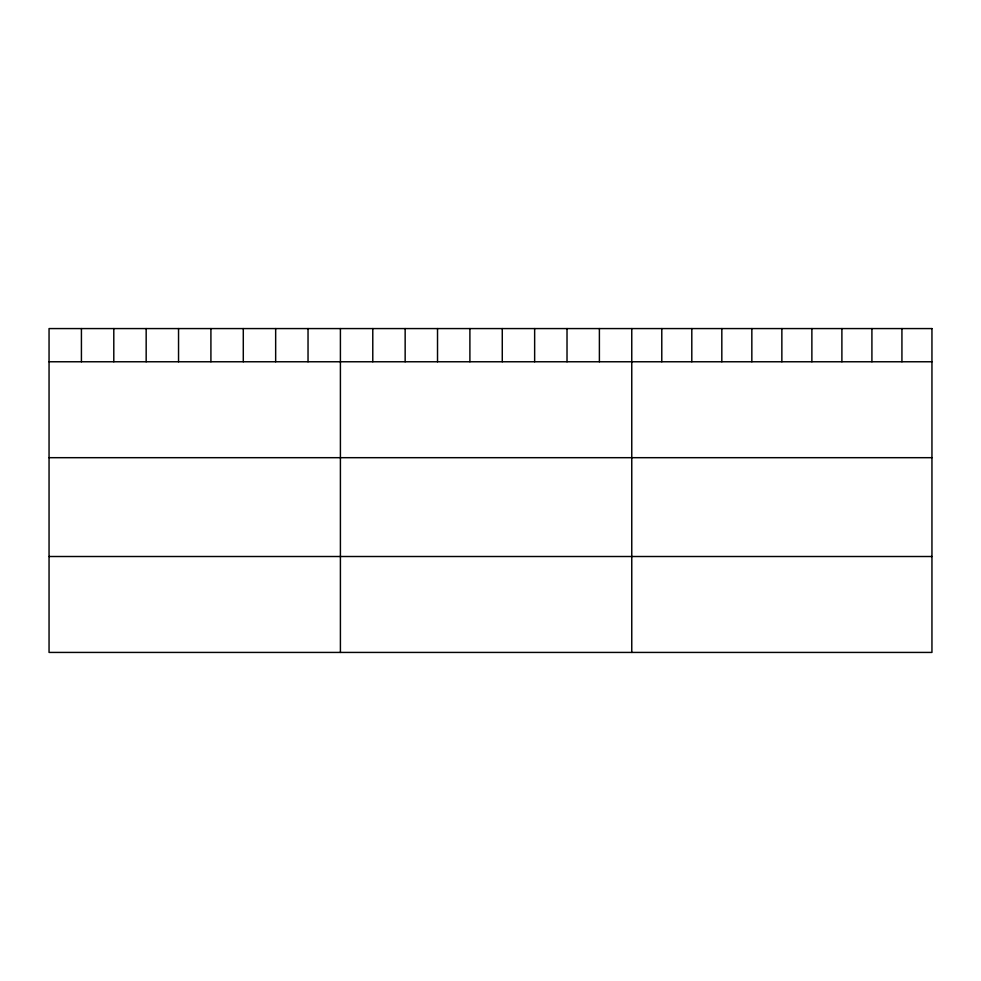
<?xml version="1.0" encoding="UTF-8"?>
<svg xmlns="http://www.w3.org/2000/svg" width="981" height="981" viewBox="0 0 981 981"><rect width="100%" height="100%" fill="white"/><g stroke="black" fill="none" stroke-linecap="round" stroke-linejoin="round"><path stroke-width="1.47" d="M49.05 361.768L931.95 361.768M49.05 457.686L931.95 457.686M49.05 556.509L931.95 556.509M901.931 328.574L901.931 361.768M871.913 328.574L871.913 361.768M841.894 328.574L841.894 361.768M811.876 328.574L811.876 361.768M781.857 328.574L781.857 361.768M751.838 328.574L751.838 361.768M721.82 328.574L721.82 361.768M691.801 328.574L691.801 361.768M661.783 328.574L661.783 361.768M631.764 328.574L631.764 652.426M599.391 328.574L599.391 361.768M567.018 328.574L567.018 361.768M534.645 328.574L534.645 361.768M502.272 328.574L502.272 361.768M469.899 328.574L469.899 361.768M437.526 328.574L437.526 361.768M405.153 328.574L405.153 361.768M372.78 328.574L372.78 361.768M340.407 328.574L340.407 652.426M308.034 328.574L308.034 361.768M275.661 328.574L275.661 361.768M243.288 328.574L243.288 361.768M210.915 328.574L210.915 361.768M178.542 328.574L178.542 361.768M146.169 328.574L146.169 361.768M113.796 328.574L113.796 361.768M81.423 328.574L81.423 361.768M931.95 328.574L49.05 328.574L49.05 652.426L931.95 652.426L931.95 328.574"/></g></svg>
